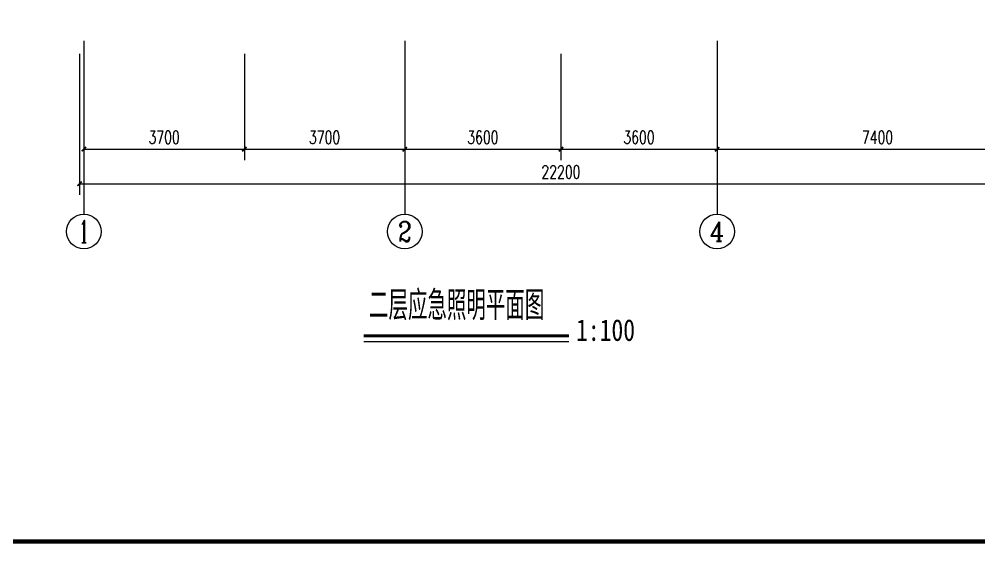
# Model space of a CAD drawing. Extents: x 6250600 to 6678662, y -692028 to -290561.
# Drawn here: x 6419565 to 6441692, y -465433 to -453329 of the extents above; entities that cross this region are included whole.
import ezdxf
from ezdxf.enums import TextEntityAlignment as Align

# ---------------------------------------------------------------- set-up
doc = ezdxf.new("R2010")
doc.units = 0
doc.header["$LTSCALE"] = 1000
doc.header["$MEASUREMENT"] = 0
doc.layers.get('0').update_dxf_attribs({"linetype": 'CONTINUOUS'})
doc.layers.get('Defpoints').update_dxf_attribs({"linetype": 'CONTINUOUS'})
for name, color, linetype in [('AXIS_TEXT', 7, 'CONTINUOUS'), ('PUB_TITLE', 4, 'CONTINUOUS'), ('图名', 15, 'CONTINUOUS'), ('建筑底图', 251, 'CONTINUOUS')]:
    doc.layers.add(name, color=color, linetype=linetype)
doc.styles.add('_TCH_AXIS', font='COMPLEX', dxfattribs={"bigfont": 'GBCBIG'})
doc.styles.add('_TCH_DIM_T3', font='SIMPLEX', dxfattribs={"width": 0.705882, "bigfont": 'GBCBIG'})
doc.styles.add('COMPLEX', font='COMPLEX')
doc.styles.add('sceie', font='sceie.shx', dxfattribs={"width": 0.7, "bigfont": 'sceic.shx'})
doc.styles.add('宋体', font='', dxfattribs={"width": 0.7})
doc.styles.get('宋体').set_extended_font_data('SimSun')
doc.dimstyles.new('_TCH_ARCH&&100', dxfattribs={"dimtxt": 297.5, "dimasz": 100, "dimexe": 250, "dimexo": 300, "dimgap": 126.25, "dimtad": 1, "dimdec": 0, "dimzin": 0, "dimdsep": 46, "dimtxsty": '_TCH_DIM_T3', "dimblk": 'ARCHTICK', "dimcen": 0.09, "dimclrt": 7, "dimazin": 2, "dimtfac": 1, "dimtdec": 0, "dimtix": 1, "dimtmove": 2, "dimatfit": 3, "dimfxl": 0, "dimtolj": 1, "dimtzin": 0, "dimarcsym": 0})

# ---------------------------------------------------------------- blocks, each defined once
blk = doc.blocks.new('_AXISO')
blk.add_circle((0, 0), 0.5)
at = {"layer": 'AXIS_TEXT', "style": 'COMPLEX', "width": 1.041667}
blk.add_attdef('A', text='', height=0.56, dxfattribs=at).set_placement((-0.25, -0.28), (0.25, -0.28), align=Align.FIT)
blk = doc.blocks.new('_ArchTick')
at = {"color": 0, "linetype": 'ByBlock', "const_width": 0.4}
blk.add_lwpolyline([(-0.5, -0.5), (0.5, 0.5)], dxfattribs=at)
blk = doc.blocks.new('*D379')
at = {"layer": 'Defpoints', "color": 0, "transparency": 16777216}
for p in [(6420957, -453828), (6443157, -453828), (6443157, -457128)]:
    blk.add_point(p, dxfattribs=at)
at = {"layer": '建筑底图', "color": 0, "lineweight": -2, "transparency": 16777216}
for p, q in [((6420957, -454128), (6420957, -457378)), ((6443157, -454128), (6443157, -457378)), ((6420957, -457128), (6443157, -457128))]:
    blk.add_line(p, q, dxfattribs=at)
at = {"layer": '建筑底图', "color": 0, "lineweight": -2, "transparency": 16777216, "xscale": 100, "yscale": 100, "zscale": 100, "rotation": 180}
blk.add_blockref('_ArchTick', (6420957, -457128), dxfattribs=at)
at = {"layer": '建筑底图', "color": 0, "lineweight": -2, "transparency": 16777216, "xscale": 100, "yscale": 100, "zscale": 100}
blk.add_blockref('_ArchTick', (6443157, -457128), dxfattribs=at)
at = {"layer": '建筑底图', "color": 7, "transparency": 16777216, "insert": (6432057, -456853), "char_height": 297.5, "attachment_point": 5, "style": '_TCH_DIM_T3'}
blk.add_mtext('\\A1;22200', dxfattribs=at)
blk = doc.blocks.new('*D380')
at = {"layer": 'Defpoints', "color": 0, "transparency": 16777216}
for p in [(6421057, -453828), (6424757, -453828), (6424757, -456328)]:
    blk.add_point(p, dxfattribs=at)
at = {"layer": '建筑底图', "color": 0, "lineweight": -2, "transparency": 16777216}
for p, q in [((6421057, -454128), (6421057, -456578)), ((6424757, -454128), (6424757, -456578)), ((6421057, -456328), (6424757, -456328))]:
    blk.add_line(p, q, dxfattribs=at)
at = {"layer": '建筑底图', "color": 0, "lineweight": -2, "transparency": 16777216, "xscale": 100, "yscale": 100, "zscale": 100, "rotation": 180}
blk.add_blockref('_ArchTick', (6421057, -456328), dxfattribs=at)
at = {"layer": '建筑底图', "color": 0, "lineweight": -2, "transparency": 16777216, "xscale": 100, "yscale": 100, "zscale": 100}
blk.add_blockref('_ArchTick', (6424757, -456328), dxfattribs=at)
at = {"layer": '建筑底图', "color": 7, "transparency": 16777216, "insert": (6422907, -456053), "char_height": 297.5, "attachment_point": 5, "style": '_TCH_DIM_T3'}
blk.add_mtext('\\A1;3700', dxfattribs=at)
blk = doc.blocks.new('*D381')
at = {"layer": 'Defpoints', "color": 0, "transparency": 16777216}
for p in [(6424757, -453828), (6428457, -453828), (6428457, -456328)]:
    blk.add_point(p, dxfattribs=at)
at = {"layer": '建筑底图', "color": 0, "lineweight": -2, "transparency": 16777216}
for p, q in [((6424757, -454128), (6424757, -456578)), ((6428457, -454128), (6428457, -456578)), ((6424757, -456328), (6428457, -456328))]:
    blk.add_line(p, q, dxfattribs=at)
at = {"layer": '建筑底图', "color": 0, "lineweight": -2, "transparency": 16777216, "xscale": 100, "yscale": 100, "zscale": 100, "rotation": 180}
blk.add_blockref('_ArchTick', (6424757, -456328), dxfattribs=at)
at = {"layer": '建筑底图', "color": 0, "lineweight": -2, "transparency": 16777216, "xscale": 100, "yscale": 100, "zscale": 100}
blk.add_blockref('_ArchTick', (6428457, -456328), dxfattribs=at)
at = {"layer": '建筑底图', "color": 7, "transparency": 16777216, "insert": (6426607, -456053), "char_height": 297.5, "attachment_point": 5, "style": '_TCH_DIM_T3'}
blk.add_mtext('\\A1;3700', dxfattribs=at)
blk = doc.blocks.new('*D382')
at = {"layer": 'Defpoints', "color": 0, "transparency": 16777216}
for p in [(6428457, -453828), (6432057, -453828), (6432057, -456328)]:
    blk.add_point(p, dxfattribs=at)
at = {"layer": '建筑底图', "color": 0, "lineweight": -2, "transparency": 16777216}
for p, q in [((6428457, -454128), (6428457, -456578)), ((6432057, -454128), (6432057, -456578)), ((6428457, -456328), (6432057, -456328))]:
    blk.add_line(p, q, dxfattribs=at)
at = {"layer": '建筑底图', "color": 0, "lineweight": -2, "transparency": 16777216, "xscale": 100, "yscale": 100, "zscale": 100, "rotation": 180}
blk.add_blockref('_ArchTick', (6428457, -456328), dxfattribs=at)
at = {"layer": '建筑底图', "color": 0, "lineweight": -2, "transparency": 16777216, "xscale": 100, "yscale": 100, "zscale": 100}
blk.add_blockref('_ArchTick', (6432057, -456328), dxfattribs=at)
at = {"layer": '建筑底图', "color": 7, "transparency": 16777216, "insert": (6430257, -456053), "char_height": 297.5, "attachment_point": 5, "style": '_TCH_DIM_T3'}
blk.add_mtext('\\A1;3600', dxfattribs=at)
blk = doc.blocks.new('*D383')
at = {"layer": 'Defpoints', "color": 0, "transparency": 16777216}
for p in [(6432057, -453828), (6435657, -453828), (6435657, -456328)]:
    blk.add_point(p, dxfattribs=at)
at = {"layer": '建筑底图', "color": 0, "lineweight": -2, "transparency": 16777216}
for p, q in [((6432057, -454128), (6432057, -456578)), ((6435657, -454128), (6435657, -456578)), ((6432057, -456328), (6435657, -456328))]:
    blk.add_line(p, q, dxfattribs=at)
at = {"layer": '建筑底图', "color": 0, "lineweight": -2, "transparency": 16777216, "xscale": 100, "yscale": 100, "zscale": 100, "rotation": 180}
blk.add_blockref('_ArchTick', (6432057, -456328), dxfattribs=at)
at = {"layer": '建筑底图', "color": 0, "lineweight": -2, "transparency": 16777216, "xscale": 100, "yscale": 100, "zscale": 100}
blk.add_blockref('_ArchTick', (6435657, -456328), dxfattribs=at)
at = {"layer": '建筑底图', "color": 7, "transparency": 16777216, "insert": (6433857, -456053), "char_height": 297.5, "attachment_point": 5, "style": '_TCH_DIM_T3'}
blk.add_mtext('\\A1;3600', dxfattribs=at)
blk = doc.blocks.new('*D384')
at = {"layer": 'Defpoints', "color": 0, "transparency": 16777216}
for p in [(6435657, -453828), (6443057, -453828), (6443057, -456328)]:
    blk.add_point(p, dxfattribs=at)
at = {"layer": '建筑底图', "color": 0, "lineweight": -2, "transparency": 16777216}
for p, q in [((6435657, -454128), (6435657, -456578)), ((6443057, -454128), (6443057, -456578)), ((6435657, -456328), (6443057, -456328))]:
    blk.add_line(p, q, dxfattribs=at)
at = {"layer": '建筑底图', "color": 0, "lineweight": -2, "transparency": 16777216, "xscale": 100, "yscale": 100, "zscale": 100, "rotation": 180}
blk.add_blockref('_ArchTick', (6435657, -456328), dxfattribs=at)
at = {"layer": '建筑底图', "color": 0, "lineweight": -2, "transparency": 16777216, "xscale": 100, "yscale": 100, "zscale": 100}
blk.add_blockref('_ArchTick', (6443057, -456328), dxfattribs=at)
at = {"layer": '建筑底图', "color": 7, "transparency": 16777216, "insert": (6439357, -456053), "char_height": 297.5, "attachment_point": 5, "style": '_TCH_DIM_T3'}
blk.add_mtext('\\A1;7400', dxfattribs=at)

msp = doc.modelspace()

# ---------------------------------------------------------------- linework, layer by layer
at = {"layer": 'PUB_TITLE', "color": 4, "const_width": 100}
msp.add_lwpolyline([(6404992.3, -465382.7), (6460892.3, -465382.7), (6460892.3, -425382.7), (6404992.3, -425382.7)], close=True, dxfattribs=at)
at = {"layer": '图名', "color": 3}
msp.add_line((6427508.5, -460764.1), (6432241.2, -460764.1), dxfattribs=at)
at = {"layer": '图名', "color": 3, "const_width": 70}
msp.add_lwpolyline([(6427508.5, -460630.9), (6432241.2, -460630.9)], dxfattribs=at)
at = {"layer": '建筑底图'}
for p, q in [((6421057.2, -453828.5), (6421057.2, -457828.5)), ((6428457.2, -453828.5), (6428457.2, -457828.5)), ((6435657.2, -453828.5), (6435657.2, -457828.5))]:
    msp.add_line(p, q, dxfattribs=at)

# ---------------------------------------------------------------- block references
ref = msp.add_blockref('_AXISO', (6421057.2, -458228.5), dxfattribs=dict(at, xscale=800, yscale=800, zscale=800))
ref.add_attrib('A', '1', dxfattribs={"layer": 'AXIS_TEXT', "color": 0, "height": 514.7, "style": '_TCH_AXIS'}).set_placement((6420946.9, -458485.8), (6421167.5, -458485.8), align=Align.FIT)
ref = msp.add_blockref('_AXISO', (6428457.2, -458228.5), dxfattribs=dict(at, xscale=800, yscale=800, zscale=800))
ref.add_attrib('A', '2', dxfattribs={"layer": 'AXIS_TEXT', "color": 0, "height": 465.9, "style": '_TCH_AXIS'}).set_placement((6428301.9, -458461.4), (6428612.5, -458461.4), align=Align.FIT)
ref = msp.add_blockref('_AXISO', (6435657.2, -458228.5), dxfattribs=dict(at, xscale=800, yscale=800, zscale=800))
ref.add_attrib('A', '4', dxfattribs={"layer": 'AXIS_TEXT', "color": 0, "height": 445.4, "style": '_TCH_AXIS'}).set_placement((6435487.5, -458451.2), (6435826.9, -458451.2), align=Align.FIT)

# ---------------------------------------------------------------- texts
at = {"layer": '图名', "color": 3, "style": '宋体', "width": 0.8}
msp.add_text('1:100', height=500, dxfattribs=at).set_placement((6432404.9, -460751))
at = {"layer": '建筑底图', "color": 0, "style": 'sceie', "width": 0.7}
msp.add_text('二层应急照明平面图', height=675.18, dxfattribs=at).set_placement((6427632.1, -460270.1))

# ---------------------------------------------------------------- dimensions: what is measured, and where the dimension line sits
at = {"layer": '建筑底图'}
for p1, p2, distance, picture, middle in [((6420957.2, -453828.5), (6443157.2, -453828.5), -3300, '*D379', (6432057.2, -456853.5)), ((6421057.2, -453828.5), (6424757.2, -453828.5), -2500, '*D380', (6422907.2, -456053.5)), ((6424757.2, -453828.5), (6428457.2, -453828.5), -2500, '*D381', (6426607.2, -456053.5)), ((6428457.2, -453828.5), (6432057.2, -453828.5), -2500, '*D382', (6430257.2, -456053.5)), ((6432057.2, -453828.5), (6435657.2, -453828.5), -2500, '*D383', (6433857.2, -456053.5)), ((6435657.2, -453828.5), (6443057.2, -453828.5), -2500, '*D384', (6439357.2, -456053.5))]:
    dim = msp.add_aligned_dim(p1=p1, p2=p2, distance=distance, dimstyle='_TCH_ARCH&&100', dxfattribs=at)
    dim.commit()
    dim.dimension.update_dxf_attribs({"geometry": picture, "text_midpoint": middle})

doc.saveas('drawing.dxf')
